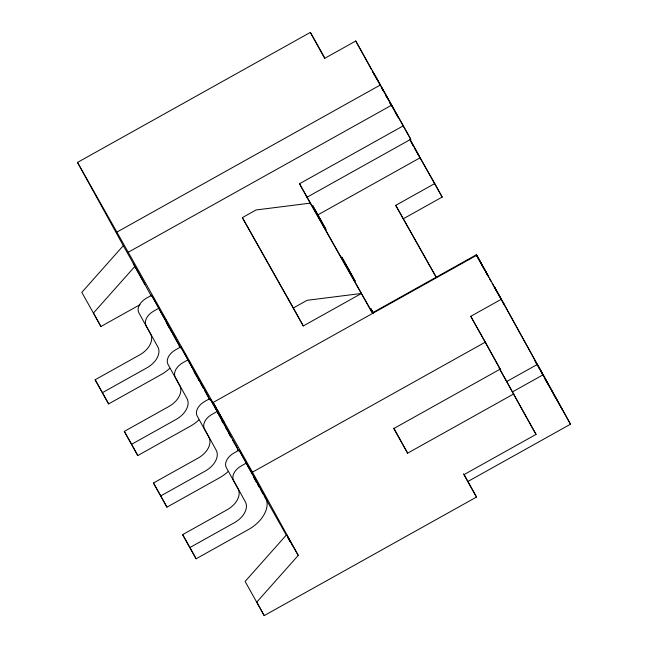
<?xml version="1.0" encoding="UTF-8"?>
<svg xmlns="http://www.w3.org/2000/svg" width="648" height="648" viewBox="0 0 648 648"><rect width="100%" height="100%" fill="white"/><g stroke="black" fill="none" stroke-linecap="round" stroke-linejoin="round"><path stroke-width="0.97" d="M371.911 312.271L306.941 197.259L410.767 139.288L355.76 41.002L324.94 58.215L310.36 32.4L77.509 162.421L123.282 245.673L81.818 292.361L100.902 326.511L140.081 304.633M123.282 245.673L134.946 266.328L93.482 313.008L100.902 326.511M264.206 615.6L256.786 602.097L298.25 555.417L286.586 534.77L245.122 581.45L264.206 615.6L476.507 497.057L464.138 474.555L536.05 434.403L499.203 368.08L526.824 418.041M476.507 497.057L467.759 481.569L570.491 424.205L476.782 255.239L213.111 402.465L224.249 422.715L116.875 232.106L380.546 84.88M128.012 252.364L391.684 105.138M306.941 197.259L299.522 183.757L403.348 125.785M303.28 325.96L293.382 307.962L307.079 300.308L361.487 293.455L303.28 325.96L242.344 217.615L256.041 209.968L310.457 203.116M151.624 295.277L165.102 319.44L151.624 295.277L146.489 298.153A13.729 8.991 -29.5 0 0 138.834 312.717L150.587 334.093A19.61 12.838 -29.5 0 1 139.652 354.91L95.135 379.76L108.613 403.923L160.947 374.698A30.537 19.991 -29.5 0 0 169.703 368.348M317.998 214.804L420.179 157.748L409.998 139.239M158.914 308.189L153.779 311.056A13.729 8.991 -29.5 0 0 146.124 325.62L157.877 347.004A19.61 12.838 -29.5 0 1 146.942 367.813L102.425 392.672L108.613 403.923M436.355 277.66L395.717 205.359L434.759 183.562L420.179 157.748M403.145 218.862L442.179 197.065L434.759 183.562M180.792 346.907L194.262 371.061L180.792 346.907L175.649 349.774A13.729 8.991 -29.5 0 0 167.994 364.338L179.747 385.714A19.61 12.838 -29.5 0 1 168.812 406.531L124.294 431.382L137.773 455.544L190.107 426.319A30.537 19.991 -29.5 0 0 198.863 419.969M188.082 359.81L182.947 362.678A13.729 8.991 -29.5 0 0 175.284 377.249L187.037 398.625A19.61 12.838 -29.5 0 1 176.102 419.434L131.593 444.293L137.773 455.544M209.952 398.528L223.422 422.682L209.952 398.528L204.817 401.396A13.729 8.991 -29.5 0 0 197.162 415.967L208.907 437.343A19.61 12.838 -29.5 0 1 197.972 458.152L153.463 483.011L166.933 507.165L219.275 477.94A30.537 19.991 -29.5 0 0 228.023 471.598M476.782 255.239L487.912 275.489L476.248 254.842L372.422 312.814L299.522 183.757M218.093 410.954L212.107 414.299A13.729 8.991 -29.5 0 0 204.452 428.871L216.205 450.247A19.61 12.838 -29.5 0 1 205.262 471.055L160.753 495.914L166.933 507.165M513.783 393.895L407.633 453.171L394.024 428.417L500.175 369.141L470.748 316.329L501.568 299.117M239.112 450.149L252.59 474.312L239.112 450.149L233.977 453.017A13.729 8.991 -29.5 0 0 226.322 467.589L238.075 488.965A19.61 12.838 -29.5 0 1 227.14 509.774L182.623 534.632L196.093 558.787L248.435 529.562A30.537 19.991 -29.5 0 0 266.514 499.649L253.498 475.964A2.884 1.887 -29.5 0 1 253.465 474.668M246.402 463.061L241.267 465.928A13.729 8.991 -29.5 0 0 233.612 480.492L245.365 501.868A19.61 12.838 -29.5 0 1 234.43 522.685L189.913 547.536L196.093 558.787M298.25 555.417L252.477 472.157L485.328 342.136L470.748 316.329M506.623 381.583L537.443 364.379L570.491 424.205M512.455 391.91L543.275 374.698M380.457 85.147L373.167 72.244L374.625 74.885M501.479 299.384L494.189 286.481L502.2 301.053M410.767 139.288L380.927 86.006M484.664 270.111L476.248 254.842M485.66 271.868L488.649 277.158M489.645 278.924L491.135 281.564M492.132 283.33L493.128 285.088M494.124 286.853L499.6 296.549M500.596 298.315L501.593 300.073M502.589 301.838L504.079 304.479L503.14 302.77M534.875 360.806L537.791 365.966M538.763 367.683L539.735 369.409M540.707 371.126L543.623 376.294M544.595 378.011L548.483 384.896L501.965 300.267M414.477 148.019L442.179 197.065M545.219 379.469L546.191 381.186M549.107 386.354L550.079 388.071M551.051 389.788L562.181 409.382M527.302 418.916L536.05 434.403M395.717 205.359L436.371 277.32M393.53 428.215L407.633 453.171M242.344 217.615L293.382 307.962M77.509 162.421L116.875 232.106M213.111 402.465L252.477 472.157M133.18 263.679L144.844 284.326M166.188 322.469L169.168 327.75M170.165 329.516L171.655 332.157M172.652 333.914L180.606 348M194.027 371.758L197.016 377.039M198.005 378.805L199.001 380.562M200.491 383.203L203.472 388.484M204.468 390.242L209.936 399.921M221.875 421.046L222.863 422.812M225.852 428.093L226.841 429.851M228.331 432.491L231.32 437.773M232.308 439.53L238.772 450.976M253.692 477.374L256.673 482.655M257.669 484.421L259.159 487.061M260.156 488.819L263.137 494.1M264.133 495.858L286.505 535.467M287.996 538.107L289.988 541.623M95.135 379.76L102.425 392.672M124.294 431.382L131.593 444.293M153.463 483.011L160.753 495.914M182.623 534.632L189.913 547.536M553.433 393.895L555.911 398.399M536.228 363.301L537.152 364.986M375.589 76.65L380.433 85.463M381.405 87.229L384.313 92.518M385.285 94.284L388.193 99.573M389.156 101.331L392.064 106.62M393.036 108.386L394.008 110.152M394.972 111.91L397.88 117.199M355.76 41.002L371.272 69.223M372.244 70.988L375.151 76.278M376.124 78.043L377.087 79.801M381.939 88.622L382.911 90.388M385.819 95.677L386.783 97.443M389.699 102.732L390.663 104.498M410.071 139.79L418.851 155.763M410.589 141.021L413.019 145.444M485.328 342.136L500.175 369.141M310.36 32.4L324.729 58.531M463.482 473.777L467.759 481.569M286.586 534.77L290.353 541.623M291.3 543.34L292.71 545.908M259.224 486.737L246.208 463.061A2.884 1.887 -29.5 0 1 246.054 462.583M217.526 412.314L230.064 435.116M200.904 383.495L187.888 359.81A2.884 1.887 -29.5 0 1 187.734 359.332M171.744 331.873L158.72 308.189A2.884 1.887 -29.5 0 1 158.574 307.711M134.946 266.328L151.34 296.144M224.176 423.598A2.884 1.887 -29.5 0 0 224.338 424.343L237.354 448.019A30.537 19.991 -29.5 0 1 237.873 450.425M217.048 411.431A2.884 1.887 -29.5 0 1 216.894 410.962M195.056 371.701A2.884 1.887 -29.5 0 0 195.178 372.713L208.194 396.398A30.537 19.991 -29.5 0 1 208.705 398.804M165.977 319.796A2.884 1.887 -29.5 0 0 166.01 321.092L179.034 344.776A30.537 19.991 -29.5 0 1 179.545 347.174M319.861 218.319L312.571 205.416L326.041 229.57L319.861 218.319M349.021 269.949L341.731 257.037L355.201 281.2L349.021 269.949M373.321 312.968L370.891 308.667L373.272 312.992"/></g></svg>
